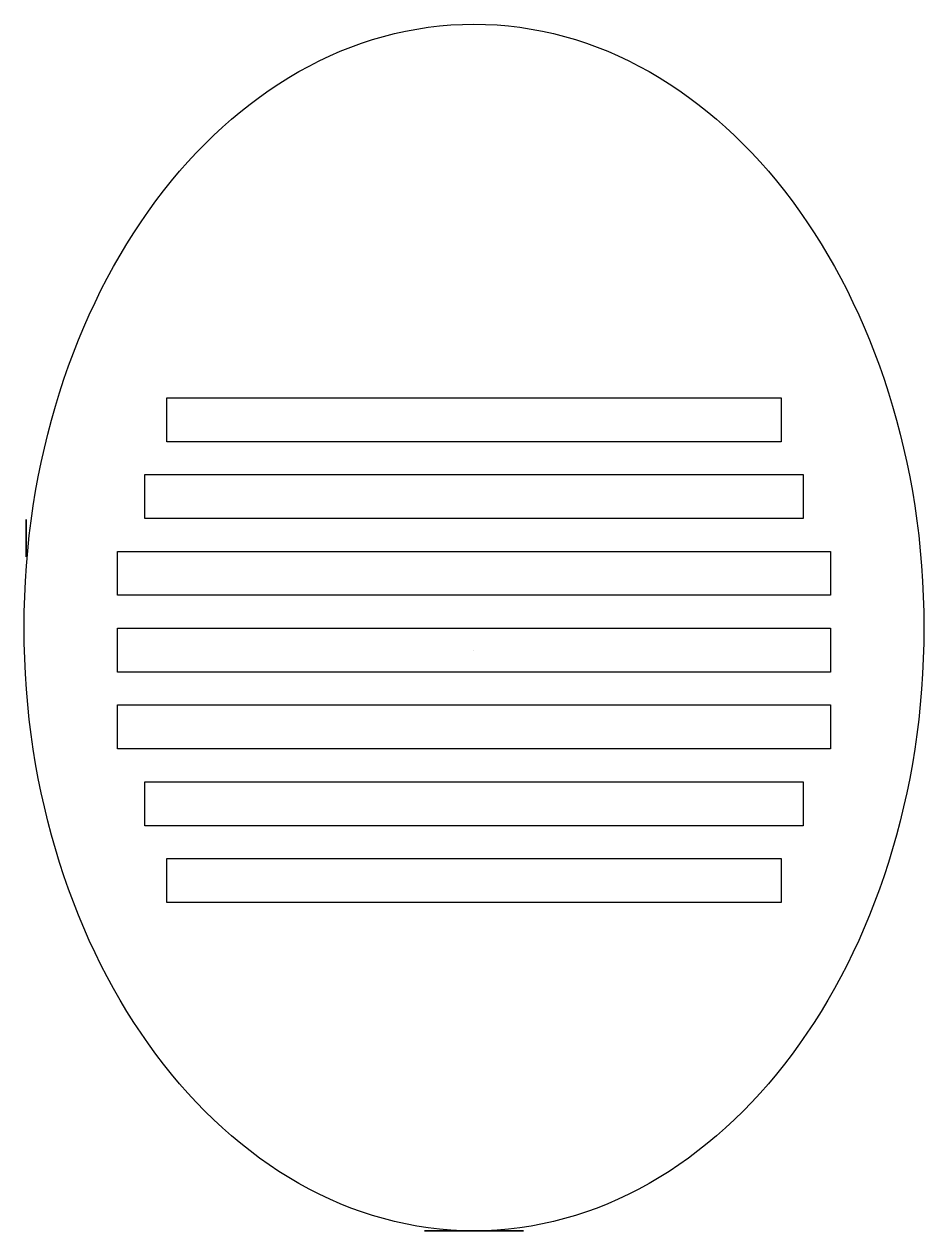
# Model space of a CAD drawing. Header units: millimetres. Extents: x 28 to 110, y 15 to 125.
import ezdxf

# ---------------------------------------------------------------- set-up
doc = ezdxf.new("R2010")
doc.units = ezdxf.units.MM

msp = doc.modelspace()

# ---------------------------------------------------------------- linework, layer by layer
msp.add_line((69.03, 68.02, 25), (69.03, 68.02, 25))
msp.add_line((69.03, 68.02, 25), (69.03, 68.02, 25))
at = {"elevation": 25}
for points in [[(41.03, 91.02), (97.03, 91.02), (97.03, 87.02), (41.03, 87.02)], [(39.03, 84.02), (99.03, 84.02), (99.03, 80.02), (39.03, 80.02)], [(36.53, 77.02), (101.53, 77.02), (101.53, 73.02), (36.53, 73.02)], [(36.53, 70.02), (101.53, 70.02), (101.53, 66.02), (36.53, 66.02)], [(36.53, 63.02), (101.53, 63.02), (101.53, 59.02), (36.53, 59.02)], [(39.03, 56.02), (99.03, 56.02), (99.03, 52.02), (39.03, 52.02)], [(41.03, 49.02), (97.03, 49.02), (97.03, 45.02), (41.03, 45.02)]]:
    msp.add_lwpolyline(points, close=True, dxfattribs=at)
at = {"extrusion": (0, -1, 0), "elevation": -15.08}
msp.add_lwpolyline([(64.53, 0), (73.53, 0), (73.53, 5.5, 0.414214), (69.03, 10), (69.03, 10, 0.414214), (64.53, 5.5)], format="xyb", close=True, dxfattribs=at)
at = {"extrusion": (1, -6.12323e-17, 0)}
msp.add_circle((78.23, 16.01, 28.23), 1.7, dxfattribs=at)
msp.add_ellipse((69.03, 70.08), major_axis=(0, -55), ratio=0.745455)

doc.saveas('drawing.dxf')
